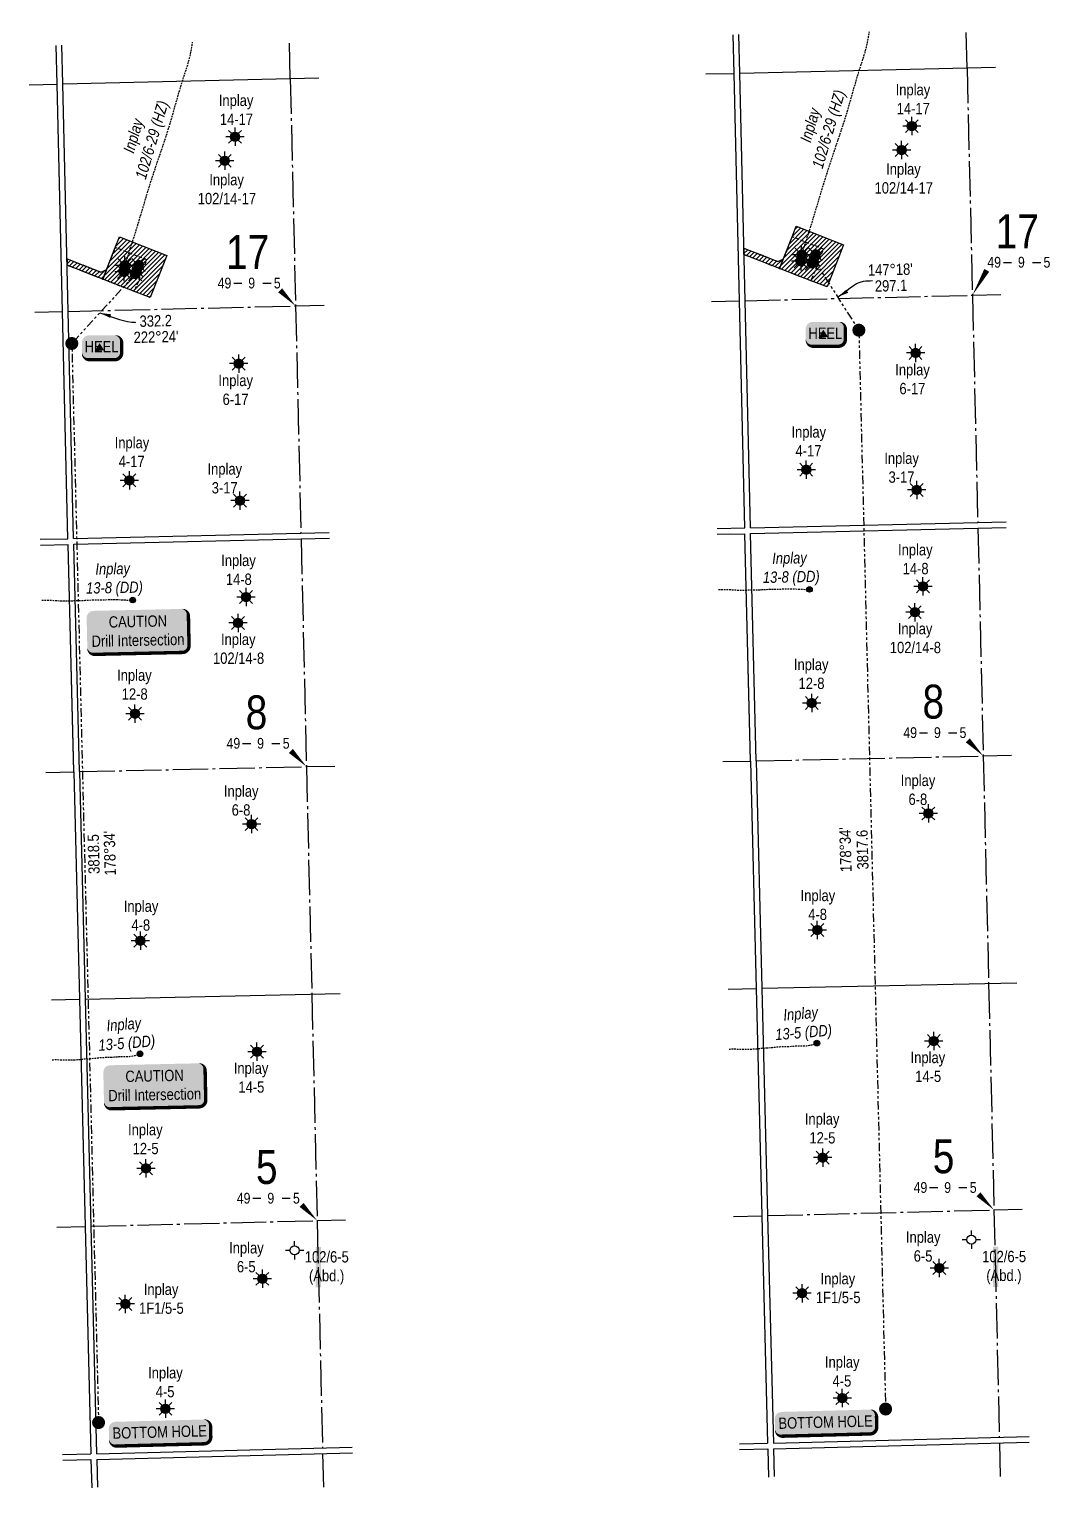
# Model space of a CAD drawing. Extents: x 606063 to 618175, y 5894688 to 5903993.
# Drawn here: x 606063 to 609672, y 5894688 to 5899846 of the extents above; entities that cross this region are included whole.
import ezdxf
from ezdxf.enums import TextEntityAlignment as Align

# ---------------------------------------------------------------- set-up
doc = ezdxf.new("R2010")
doc.units = 0
doc.header["$LTSCALE"] = 5
for name, pattern in [('DASHED1', [0.375, 0.25, -0.125]), ('foc-ACCESSROAD', [3.75, 2.5, -1.25]), ('foc-DOT', [1, 0.2, -0.8]), ('foc-DRILLPATH', [14.75, 6, -1.75, 1.75, -1.75, 1.75, -1.75]), ('foc-QUARTERLINE', [33, 25, -3, 2, -3])]:
    doc.linetypes.add(name, pattern=pattern)
for name, color, linetype in [('10', 1, 'Continuous'), ('9', 3, 'Continuous'), ('ABADATA-DRILL-T', 8, 'Continuous'), ('AS-UNDERLAY-H', 141, 'Continuous'), ('C-WS', 13, 'foc-ACCESSROAD'), ('C-WS-S', 13, 'Continuous'), ('CG-NOTES', 7, 'Continuous'), ('DETAIL-HZ-Existing', 8, 'foc-DOT'), ('DRILL-T', 8, 'Continuous'), ('L-BD', 7, 'Continuous'), ('L-MON', 1, 'Continuous'), ('L-QSEC', 8, 'foc-QUARTERLINE'), ('L-SEC', 7, 'Continuous'), ('L-SECLBL', 7, 'Continuous'), ('P-PDRILLPATH', 12, 'foc-DRILLPATH'), ('P-PROPOSED', 10, 'Continuous'), ('P-PROPOSED-EXISTING-H', 59, 'Continuous')]:
    doc.layers.add(name, color=color, linetype=linetype)
doc.styles.add('80', font='ARIALN.TTF', dxfattribs={"height": 10})
doc.styles.add('80CG', font='ARIALN.TTF', dxfattribs={"height": 10})
doc.styles.add('80L', font='ARIALN.TTF', dxfattribs={"height": 10})
doc.styles.add('SIMPLEX', font='ARIALN.TTF')
doc.dimstyles.new('Compass 5 000', dxfattribs={"dimscale": 5, "dimtxt": 9, "dimasz": 2, "dimexe": 0.2, "dimexo": 0.0625, "dimgap": 0.5, "dimtad": 0, "dimtih": 1, "dimtoh": 1, "dimzin": 0, "dimdsep": 46, "dimtxsty": '80CG', "dimcen": 0.1, "dimse1": 1, "dimse2": 1, "dimclrd": 256, "dimclrt": 256, "dimaunit": 1, "dimadec": 4, "dimazin": 0, "dimtfac": 0.06, "dimtofl": 0, "dimtmove": 0, "dimatfit": 1, "dimfxl": 0.2, "dimtolj": 1, "dimtzin": 0, "dimlwd": -1, "dimarcsym": 0})
pattern_1 = [(45, (236.231, 2269.365), (-7.854701318, 7.854701318), [])]

# ---------------------------------------------------------------- blocks, each defined once
blk = doc.blocks.new('L-SECLBL')
at = {"layer": '9', "color": 7}
for p, q in [((-5.1, -27.8), (-12.3, -27.8)), ((20.7, -27.8), (13.5, -27.8))]:
    blk.add_line(p, q, dxfattribs=at)
at = {"layer": '10', "color": 2, "style": 'SIMPLEX'}
blk.add_attdef('SEC', text='', height=30, dxfattribs=at).set_placement((0, 0), align=Align.MIDDLE)
at = {"layer": '10', "color": 5, "style": '80L'}
blk.add_attdef('TWP', text='', height=9.5, dxfattribs=at).set_placement((-14.4, -27.4), align=Align.MIDDLE_RIGHT)
blk.add_attdef('RGE', text='', height=9.5, dxfattribs=at).set_placement((3.6, -27.4), align=Align.MIDDLE_CENTER)
blk.add_attdef('MER', text='', height=9.5, dxfattribs=at).set_placement((23.2, -27.4), align=Align.MIDDLE_LEFT)
blk = doc.blocks.new('GAS')
h = blk.add_hatch(color=255)
h.dxf.hatch_style = 1
edge = h.paths.add_edge_path()
edge.add_arc((0, 0), 0.9, 0, 360)
for p, q in [((-0.81, 0), (-1.62, 0)), ((-0.57, 0.57), (-1.14, 1.14)), ((0, 0.81), (0, 1.62)), ((0.57, 0.57), (1.14, 1.14)), ((1.62, 0), (0.81, 0)), ((-0.57, -0.57), (-1.14, -1.14)), ((0, -0.81), (0, -1.62)), ((1.14, -1.14), (0.57, -0.57))]:
    blk.add_line(p, q)
blk.add_circle((0, 0), 0.8)
blk = doc.blocks.new('WC')
at = {"layer": 'L-MON'}
h = blk.add_hatch(color=255, dxfattribs=at)
h.dxf.hatch_style = 1
edge = h.paths.add_edge_path()
edge.add_arc((0, 0), 0.9, 0, 360)
at = {"layer": 'L-MON', "color": 240, "flags": 128}
for points in [[(-0.62, 0.5), (-1.23, 1.12)], [(0.52, 0.61), (1.13, 1.21)], [(-1.18, -1.18), (-0.56, -0.57)], [(1.16, -1.18), (0.56, -0.57)]]:
    blk.add_lwpolyline(points, dxfattribs=at)
at = {"layer": 'L-MON', "color": 240}
for radius in [0.8, 0.373]:
    blk.add_circle((0, 0), radius, dxfattribs=at)
blk = doc.blocks.new('plbh')
at = {"layer": 'L-MON'}
h = blk.add_hatch(color=255, dxfattribs=at)
h.dxf.hatch_style = 1
edge = h.paths.add_edge_path()
edge.add_arc((0, 0), 1.16, 0, 360)
h = blk.add_hatch(color=256, dxfattribs=at)
h.dxf.hatch_style = 1
h.paths.add_polyline_path([(-0.96, 0, 1), (0.96, 0, 1)])
h.paths.add_polyline_path([(0.91, 0, -1), (-0.91, 0, -1)], flags=16)
h.paths.add_polyline_path([(0.45, 0, -1), (-0.45, 0, -1)], flags=0)
h = blk.add_hatch(color=256, dxfattribs=at)
h.dxf.hatch_style = 1
h.paths.add_polyline_path([(-0.45, 0, 1), (0.45, 0, 1)])
h.paths.add_polyline_path([(0.4, 0, -1), (-0.4, 0, -1)], flags=16)
at = {"layer": 'L-MON', "color": 240}
for radius in [0.96, 0.91, 0.45, 0.4]:
    blk.add_circle((0, 0), radius, dxfattribs=at)
blk = doc.blocks.new('GABD')
for p, q in [((-0.81, 0), (-1.62, 0)), ((0, 0.81), (0, 1.62)), ((1.62, 0), (0.81, 0)), ((0, -0.81), (0, -1.62))]:
    blk.add_line(p, q)
blk.add_circle((0, 0), 0.8)
blk = doc.blocks.new('BH-Existing')
at = {"layer": 'ABADATA-DRILL-T'}
h = blk.add_hatch(color=256, dxfattribs=at)
h.dxf.hatch_style = 1
edge = h.paths.add_edge_path()
edge.add_arc((0, 0), 0.5, 0, 360)
blk.add_circle((0, 0), 0.5, dxfattribs=at)
blk = doc.blocks.new('*U601')
h = blk.add_hatch(color=255)
edge = h.paths.add_edge_path()
edge.add_line((-11.5, -11.5), (11.5, -11.5))
edge.add_arc((11.5, -5.5), 6, 270, 360)
edge.add_line((17.5, -5.5), (17.5, 4))
edge.add_arc((11.5, 4), 6, 0, 90)
edge.add_line((11.5, 10), (-11.5, 10))
edge.add_arc((-11.5, 4), 6, 90, 180)
edge.add_line((-17.5, 4), (-17.5, -5.5))
edge.add_arc((-11.5, -5.5), 6, 180, 270)
at = {"color": 14, "flags": 128}
blk.add_lwpolyline([(-11.5, -11.5, 3, 3, 0), (11.5, -11.5, 3, 3, 0.414214), (17.5, -5.5, 3, 3, 0), (17.5, 4, 3, 0, 0.414214), (11.5, 10, 0, 0, 0), (-11.5, 10, 0, 0, 0.414214), (-17.5, 4, 0, 0, 0), (-17.5, -5.5, 0, 3, 0.414214)], format="xyseb", close=True, dxfattribs=at)
blk.add_lwpolyline([(-6.4, -4.2, 0, 7.5, 0), (0, 0, 0, 0, 0)], format="xyseb", dxfattribs=at)
at = {"color": 14, "style": '80'}
blk.add_attdef('ENTER_TEXT_001', (-36, -5), '', height=10, dxfattribs=at)
blk = doc.blocks.new('*U571')
h = blk.add_hatch(color=255)
edge = h.paths.add_edge_path()
edge.add_line((-39, -11.5), (39, -11.5))
edge.add_arc((39, -5.5), 6, 270, 360)
edge.add_line((45, -5.5), (45, 4))
edge.add_arc((39, 4), 6, 0, 90)
edge.add_line((39, 10), (-39, 10))
edge.add_arc((-39, 4), 6, 90, 180)
edge.add_line((-45, 4), (-45, -5.5))
edge.add_arc((-39, -5.5), 6, 180, 270)
at = {"color": 14, "flags": 128}
blk.add_lwpolyline([(-39, -11.5, 3, 3, 0), (39, -11.5, 3, 3, 0.414214), (45, -5.5, 3, 3, 0), (45, 4, 3, 0, 0.414214), (39, 10, 0, 0, 0), (-39, 10, 0, 0, 0.414214), (-45, 4, 0, 0, 0), (-45, -5.5, 0, 3, 0.414214)], format="xyseb", close=True, dxfattribs=at)
blk.add_lwpolyline([(-20.9, -4.1, 0, 7.5, 0), (0, 0, 0, 0, 0)], format="xyseb", dxfattribs=at)
at = {"color": 14, "style": '80'}
blk.add_attdef('ENTER_TEXT_001', (-36, -5), '', height=10, dxfattribs=at)
blk = doc.blocks.new('*U615')
h = blk.add_hatch(color=50)
edge = h.paths.add_edge_path()
edge.add_line((-39, -20), (39, -20))
edge.add_arc((39, -14), 6, 270, 360)
edge.add_line((45, -14), (45, 12.5))
edge.add_arc((39, 12.5), 6, 0, 90)
edge.add_line((39, 18.5), (-39, 18.5))
edge.add_arc((-39, 12.5), 6, 90, 180)
edge.add_line((-45, 12.5), (-45, -14))
edge.add_arc((-39, -14), 6, 180, 270)
at = {"color": 240, "flags": 128}
blk.add_lwpolyline([(-39, -20, 3, 3, 0), (39, -20, 3, 3, 0.414214), (45, -14, 3, 3, 0), (45, 12.5, 3, 0, 0.414214), (39, 18.5, 0, 0, 0), (-39, 18.5, 0, 0, 0.414214), (-45, 12.5, 0, 0, 0), (-45, -14, 0, 3, 0.414214)], format="xyseb", close=True, dxfattribs=at)
at = {"color": 240, "style": '80'}
blk.add_attdef('ENTER_TEXT_001', (-26.8, -4.9), '', height=10, dxfattribs=at)

msp = doc.modelspace()

# ---------------------------------------------------------------- hatches: boundary and pattern name
at = {"layer": 'AS-UNDERLAY-H'}
h = msp.add_hatch(color=256, dxfattribs=at)
h.dxf.hatch_style = 1
h.paths.add_polyline_path([(607076.445, 5895539.461), (607094.381, 5895539.461), (607094.381, 5895396.808), (607076.445, 5895396.808)])
h = msp.add_hatch(color=256, dxfattribs=at)
h.dxf.hatch_style = 1
h.paths.add_polyline_path([(609471.29, 5895540.581), (609489.226, 5895540.581), (609489.226, 5895397.927), (609471.29, 5895397.927)])
at = {"layer": 'P-PROPOSED-EXISTING-H'}
h = msp.add_hatch(dxfattribs=at)
h.set_pattern_fill('ANSI31', color=256, scale=3.498654, style=0)
h.set_pattern_definition(pattern_1)
h.paths.add_polyline_path([(608716.587, 5898999.972), (608760.351, 5899111.657), (608774.922, 5899148.84), (608942.44, 5899083.198), (608884.105, 5898934.329), (608828.272, 5898956.208)])
h = msp.add_hatch(dxfattribs=at)
h.set_pattern_fill('ANSI31', color=256, scale=3.498654, style=0)
h.set_pattern_definition(pattern_1)
h.paths.add_polyline_path([(606323.64, 5898962.154), (606367.404, 5899073.839), (606381.975, 5899111.022), (606549.493, 5899045.379), (606491.158, 5898896.511), (606435.325, 5898918.389)])
h = msp.add_hatch(dxfattribs=at)
h.set_pattern_fill('ANSI31', color=256, scale=3.498654, style=0)
h.set_pattern_definition(pattern_1)
h.paths.add_polyline_path([(608590.375, 5899049.429), (608589.867, 5899071.101), (608709.92, 5899024.057), (608729.351, 5899032.547), (608716.587, 5898999.972)])
h = msp.add_hatch(dxfattribs=at)
h.set_pattern_fill('ANSI31', color=256, scale=3.498654, style=0)
h.set_pattern_definition(pattern_1)
h.paths.add_polyline_path([(606197.428, 5899011.61), (606196.92, 5899033.282), (606316.973, 5898986.238), (606336.404, 5898994.728), (606323.64, 5898962.154)])

# ---------------------------------------------------------------- linework, layer by layer
at = {"layer": 'C-WS', "flags": 128}
for points in [[(608590.375, 5899049.429), (608716.587, 5898999.972), (608828.272, 5898956.208), (608872.037, 5899067.893), (608760.351, 5899111.657), (608729.351, 5899032.547), (608709.92, 5899024.057), (608589.867, 5899071.101)], [(606197.428, 5899011.61), (606323.64, 5898962.154), (606435.325, 5898918.389), (606479.089, 5899030.074), (606367.404, 5899073.839), (606336.404, 5898994.728), (606316.973, 5898986.238), (606196.92, 5899033.282)]]:
    msp.add_lwpolyline(points, close=True, dxfattribs=at)
at = {"layer": 'DETAIL-HZ-Existing', "linetype": 'DASHED1', "ltscale": 5, "flags": 128}
for points in [[(608794.728, 5899047.28), (608794.728, 5899047.28), (608794.923, 5899047.465), (608795.168, 5899047.71), (608795.521, 5899047.979), (608795.827, 5899048.176), (608796.072, 5899048.382), (608796.406, 5899048.61), (608796.818, 5899048.98), (608796.802, 5899049.22), (608796.282, 5899049.208), (608795.801, 5899049.236), (608795.38, 5899049.306), (608794.966, 5899049.436), (608794.713, 5899049.57), (608794.548, 5899049.756), (608794.487, 5899049.835), (608794.394, 5899049.933), (608794.279, 5899050.17), (608794.191, 5899050.498), (608794.302, 5899051.291), (608794.572, 5899052.538), (608794.782, 5899053.803), (608794.962, 5899055.058), (608795.095, 5899056.171), (608795.16, 5899057.213), (608795.47, 5899058.511), (608796.023, 5899060.064), (608796.629, 5899061.489), (608797.297, 5899062.396), (608797.736, 5899062.446), (608797.782, 5899061.777), (608797.601, 5899060.962), (608797.408, 5899060.268), (608797.144, 5899059.581), (608796.873, 5899058.804), (608796.838, 5899058.603), (608796.831, 5899058.473), (608796.91, 5899058.505), (608797.105, 5899058.72), (608797.395, 5899059.157), (608797.758, 5899059.836), (608798.175, 5899060.816), (608798.645, 5899062.068), (608799.168, 5899063.621), (608799.774, 5899065.476), (608800.483, 5899067.623), (608801.295, 5899070.053), (608802.212, 5899072.716), (608803.264, 5899075.582), (608804.419, 5899078.71), (608805.638, 5899082.13), (608806.927, 5899085.962), (608808.217, 5899090.135), (608809.552, 5899094.568), (608810.894, 5899099.091), (608812.291, 5899103.856), (608813.772, 5899108.843), (608815.368, 5899114.022), (608817.129, 5899119.446), (608819.055, 5899125.103), (608821.086, 5899130.924), (608823.163, 5899136.935), (608825.235, 5899143.156), (608827.32, 5899149.658), (608829.346, 5899156.118), (608831.408, 5899162.769), (608833.543, 5899169.693), (608835.677, 5899176.675), (608837.817, 5899183.799), (608839.975, 5899191.042), (608842.187, 5899198.507), (608844.455, 5899206.144), (608846.799, 5899213.942), (608849.173, 5899221.741), (608851.567, 5899229.59), (608853.938, 5899237.509), (608856.268, 5899245.497), (608858.605, 5899253.595), (608860.951, 5899261.734), (608863.395, 5899269.945), (608865.928, 5899278.228), (608868.463, 5899286.421), (608871.093, 5899294.806), (608872.431, 5899299.119), (608876.882, 5899313.329), (608878.52, 5899318.46), (608881.255, 5899327.078), (608883.998, 5899335.776), (608886.788, 5899344.595), (608889.607, 5899353.455), (608892.456, 5899362.306), (608895.347, 5899371.107), (608898.296, 5899379.96), (608901.292, 5899388.924), (608904.298, 5899397.929), (608907.352, 5899406.994), (608910.36, 5899415.929), (608913.433, 5899425.025), (608913.508, 5899425.237), (608916.546, 5899434.162), (608922.714, 5899452.295), (608928.841, 5899470.496), (608934.916, 5899488.767), (608940.919, 5899507.095), (608946.789, 5899525.171), (608952.545, 5899543.414), (608957.995, 5899561.879), (608963.209, 5899580.169), (608968.404, 5899598.418), (608973.692, 5899616.97), (608978.921, 5899635.49), (608984.17, 5899654.021), (608989.491, 5899672.434), (608995.019, 5899690.581), (609000.771, 5899708.583), (609006.656, 5899726.829), (609012.591, 5899745.086), (609018.314, 5899763.468), (609023.442, 5899781.996), (609027.736, 5899800.714), (609031.138, 5899819.511), (609033.673, 5899837.641)], [(606401.78, 5899009.461), (606401.78, 5899009.461), (606401.976, 5899009.646), (606402.22, 5899009.892), (606402.574, 5899010.161), (606402.879, 5899010.358), (606403.125, 5899010.564), (606403.459, 5899010.792), (606403.87, 5899011.162), (606403.855, 5899011.401), (606403.335, 5899011.389), (606402.854, 5899011.418), (606402.432, 5899011.487), (606402.019, 5899011.618), (606401.766, 5899011.752), (606401.601, 5899011.938), (606401.539, 5899012.016), (606401.447, 5899012.114), (606401.331, 5899012.351), (606401.243, 5899012.679), (606401.354, 5899013.472), (606401.625, 5899014.719), (606401.835, 5899015.984), (606402.015, 5899017.239), (606402.148, 5899018.353), (606402.213, 5899019.395), (606402.522, 5899020.692), (606403.075, 5899022.246), (606403.681, 5899023.671), (606404.35, 5899024.577), (606404.789, 5899024.627), (606404.835, 5899023.958), (606404.654, 5899023.144), (606404.461, 5899022.449), (606404.197, 5899021.763), (606403.926, 5899020.986), (606403.89, 5899020.785), (606403.884, 5899020.655), (606403.963, 5899020.687), (606404.158, 5899020.901), (606404.447, 5899021.338), (606404.811, 5899022.017), (606405.228, 5899022.998), (606405.698, 5899024.249), (606406.221, 5899025.802), (606406.827, 5899027.657), (606407.536, 5899029.805), (606408.348, 5899032.235), (606409.265, 5899034.897), (606410.317, 5899037.763), (606411.472, 5899040.892), (606412.691, 5899044.312), (606413.979, 5899048.144), (606415.27, 5899052.316), (606416.604, 5899056.749), (606417.947, 5899061.273), (606419.343, 5899066.037), (606420.825, 5899071.024), (606422.421, 5899076.204), (606424.182, 5899081.627), (606426.107, 5899087.285), (606428.139, 5899093.105), (606430.216, 5899099.117), (606432.288, 5899105.338), (606434.373, 5899111.839), (606436.399, 5899118.3), (606438.461, 5899124.951), (606440.596, 5899131.874), (606442.729, 5899138.857), (606444.87, 5899145.98), (606447.027, 5899153.224), (606449.239, 5899160.689), (606451.508, 5899168.325), (606453.852, 5899176.124), (606456.226, 5899183.923), (606458.619, 5899191.772), (606460.991, 5899199.691), (606463.32, 5899207.679), (606465.657, 5899215.777), (606468.004, 5899223.915), (606470.448, 5899232.126), (606472.981, 5899240.409), (606475.516, 5899248.602), (606478.146, 5899256.987), (606479.483, 5899261.301), (606483.935, 5899275.511), (606485.573, 5899280.642), (606488.308, 5899289.259), (606491.051, 5899297.957), (606493.841, 5899306.777), (606496.66, 5899315.637), (606499.509, 5899324.487), (606502.399, 5899333.289), (606505.349, 5899342.142), (606508.345, 5899351.106), (606511.351, 5899360.11), (606514.405, 5899369.176), (606517.412, 5899378.11), (606520.486, 5899387.207), (606520.561, 5899387.418), (606523.598, 5899396.343), (606529.767, 5899414.476), (606535.893, 5899432.678), (606541.968, 5899450.948), (606547.972, 5899469.277), (606553.842, 5899487.352), (606559.597, 5899505.595), (606565.047, 5899524.061), (606570.262, 5899542.35), (606575.457, 5899560.6), (606580.745, 5899579.152), (606585.974, 5899597.672), (606591.223, 5899616.203), (606596.544, 5899634.615), (606602.072, 5899652.762), (606607.823, 5899670.765), (606613.709, 5899689.011), (606619.644, 5899707.268), (606625.366, 5899725.65), (606630.495, 5899744.178), (606634.789, 5899762.896), (606638.191, 5899781.692), (606640.726, 5899799.823)], [(608500.596, 5897864.318), (608507.355, 5897864.337), (608519.263, 5897864.58), (608530.706, 5897864.553), (608542.015, 5897863.912), (608553.246, 5897863.149), (608563.97, 5897862.705), (608574.438, 5897862.494), (608585.541, 5897862.489), (608597.302, 5897862.609), (608609.101, 5897862.76), (608620.5, 5897862.951), (608631.629, 5897863.137), (608642.565, 5897863.437), (608653.565, 5897863.989), (608664.902, 5897864.669), (608676.031, 5897865.255), (608686.854, 5897865.673), (608697.444, 5897865.825), (608707.685, 5897865.889), (608717.473, 5897866.082), (608726.841, 5897866.265), (608736.356, 5897866.602), (608746.032, 5897866.903), (608755.496, 5897866.838), (608764.474, 5897866.622), (608773.223, 5897866.34), (608782.034, 5897865.98), (608790.857, 5897865.55), (608799.579, 5897865.158), (608806.086, 5897864.913), (608808.058, 5897864.86), (608817.662, 5897864.828), (608822.06, 5897864.943)], [(606107.649, 5897826.499), (606114.408, 5897826.518), (606126.315, 5897826.762), (606137.759, 5897826.734), (606149.068, 5897826.094), (606160.299, 5897825.331), (606171.023, 5897824.886), (606181.491, 5897824.676), (606192.594, 5897824.67), (606204.354, 5897824.79), (606216.154, 5897824.941), (606227.553, 5897825.133), (606238.682, 5897825.318), (606249.618, 5897825.619), (606260.618, 5897826.171), (606271.955, 5897826.851), (606283.084, 5897827.436), (606293.907, 5897827.854), (606304.496, 5897828.007), (606314.738, 5897828.07), (606324.526, 5897828.264), (606333.894, 5897828.447), (606343.409, 5897828.784), (606353.085, 5897829.084), (606362.549, 5897829.02), (606371.527, 5897828.803), (606380.276, 5897828.522), (606389.087, 5897828.162), (606397.909, 5897827.732), (606406.631, 5897827.339), (606413.139, 5897827.094), (606415.111, 5897827.041), (606424.714, 5897827.01), (606429.113, 5897827.125)], [(608537.48, 5896238.742), (608537.48, 5896238.742), (608537.491, 5896238.722), (608537.543, 5896238.633), (608537.591, 5896238.684), (608537.77, 5896238.759), (608538.216, 5896238.909), (608540.491, 5896239.564), (608544.724, 5896240.355), (608550.613, 5896240.445), (608557.538, 5896239.91), (608564.599, 5896239.539), (608571.576, 5896239.335), (608578.641, 5896239.183), (608585.438, 5896238.995), (608592.775, 5896238.79), (608600.881, 5896238.633), (608609.511, 5896238.739), (608618.098, 5896239.374), (608626.426, 5896239.983), (608634.686, 5896240.52), (608642.678, 5896241.351), (608650.539, 5896242.228), (608658.569, 5896242.78), (608667.139, 5896243.295), (608675.582, 5896244.106), (608683.737, 5896244.841), (608691.735, 5896245.431), (608699.569, 5896246.178), (608707.444, 5896246.927), (608715.64, 5896247.612), (608724.163, 5896247.995), (608732.983, 5896248.116), (608741.431, 5896248.307), (608749.704, 5896248.695), (608757.69, 5896249.355), (608765.969, 5896249.913), (608773.901, 5896250.372), (608781.929, 5896250.954), (608789.635, 5896251.237), (608796.825, 5896251.309), (608803.818, 5896251.255), (608810.968, 5896251.376), (608816.92, 5896252.188), (608822.116, 5896253.272), (608826.927, 5896254.097), (608831.201, 5896254.849), (608835.121, 5896255.703), (608838.758, 5896256.72), (608841.972, 5896257.837), (608842.101, 5896257.89), (608844.717, 5896258.923), (608846.876, 5896259.845), (608848.113, 5896260.404)], [(606144.533, 5896200.923), (606144.533, 5896200.923), (606144.543, 5896200.904), (606144.595, 5896200.815), (606144.644, 5896200.866), (606144.823, 5896200.94), (606145.269, 5896201.091), (606147.544, 5896201.745), (606151.777, 5896202.537), (606157.666, 5896202.627), (606164.591, 5896202.092), (606171.652, 5896201.72), (606178.629, 5896201.516), (606185.694, 5896201.365), (606192.491, 5896201.177), (606199.828, 5896200.972), (606207.934, 5896200.815), (606216.564, 5896200.921), (606225.151, 5896201.556), (606233.479, 5896202.164), (606241.738, 5896202.701), (606249.731, 5896203.532), (606257.592, 5896204.41), (606265.621, 5896204.961), (606274.192, 5896205.476), (606282.635, 5896206.287), (606290.79, 5896207.022), (606298.788, 5896207.613), (606306.622, 5896208.36), (606314.497, 5896209.108), (606322.693, 5896209.794), (606331.216, 5896210.177), (606340.036, 5896210.297), (606348.483, 5896210.489), (606356.757, 5896210.876), (606364.743, 5896211.537), (606373.022, 5896212.094), (606380.954, 5896212.553), (606388.982, 5896213.135), (606396.687, 5896213.419), (606403.878, 5896213.49), (606410.871, 5896213.437), (606418.02, 5896213.557), (606423.973, 5896214.37), (606429.168, 5896215.454), (606433.98, 5896216.279), (606438.253, 5896217.031), (606442.174, 5896217.885), (606445.811, 5896218.902), (606449.025, 5896220.019), (606449.154, 5896220.072), (606451.77, 5896221.104), (606453.929, 5896222.026), (606455.166, 5896222.586)]]:
    msp.add_lwpolyline(points, dxfattribs=at)
at = {"layer": 'L-QSEC'}
for p, q in [((609379.153, 5899709.353), (609375.916, 5899845.834)), ((606986.206, 5899671.535), (606982.969, 5899808.016)), ((606082.804, 5898845.347), (606181.265, 5898847.636)), ((608475.751, 5898883.165), (608574.213, 5898885.454))]:
    msp.add_line(p, q, dxfattribs=at)
at = {"layer": 'L-QSEC', "flags": 128}
for points in [[(606986.206, 5899671.535), (607005.154, 5898867.203)], [(609379.153, 5899709.353), (609398.101, 5898905.021)], [(608594.237, 5898885.579), (609398.101, 5898905.021)], [(609398.101, 5898905.021), (609498.736, 5898907.455)], [(609398.101, 5898905.021), (609417.032, 5898101.442)], [(606201.289, 5898847.76), (607005.154, 5898867.203)], [(607005.154, 5898867.203), (607105.788, 5898869.637)], [(607005.154, 5898867.203), (607024.085, 5898063.623)], [(609417.506, 5898081.335), (609436.481, 5897275.846)], [(607024.558, 5898043.517), (607043.534, 5897238.027)], [(607043.534, 5897238.027), (607143.471, 5897240.217)], [(608515.438, 5897255.663), (608613.968, 5897257.822)], [(608634.072, 5897258.263), (609436.481, 5897275.846)], [(609436.481, 5897275.846), (609536.419, 5897278.036)], [(609436.481, 5897275.846), (609455.439, 5896471.132)], [(606122.491, 5897217.845), (606221.02, 5897220.004)], [(606241.125, 5897220.444), (607043.534, 5897238.027)], [(607043.534, 5897238.027), (607062.491, 5896433.313)], [(609455.439, 5896471.132), (609474.297, 5895670.596)], [(607062.491, 5896433.313), (607081.35, 5895632.778)], [(608553.825, 5895647.375), (608653.754, 5895649.896)], [(608673.86, 5895650.403), (609474.297, 5895670.596)], [(609474.297, 5895670.596), (609574.227, 5895673.117)], [(609474.297, 5895670.596), (609493.231, 5894866.873)], [(606160.877, 5895609.556), (606260.807, 5895612.077)], [(606280.913, 5895612.584), (607081.35, 5895632.778)], [(607081.35, 5895632.778), (607181.28, 5895635.299)], [(607081.35, 5895632.778), (607100.284, 5894829.055)], [(609493.705, 5894846.767), (609496.502, 5894728.031)], [(607100.758, 5894808.948), (607103.555, 5894690.213)]]:
    msp.add_lwpolyline(points, dxfattribs=at)
at = {"layer": 'L-SEC'}
for p, q in [((606200.297, 5898044.157), (606181.186, 5898847.274)), ((606220.401, 5898044.622), (606201.29, 5898847.752)), ((608593.244, 5898081.976), (608574.133, 5898885.092)), ((608613.348, 5898082.441), (608594.237, 5898885.571)), ((606220.404, 5898044.635), (607124.228, 5898065.99)), ((608613.352, 5898082.453), (609517.176, 5898103.808)), ((608613.83, 5898062.347), (609517.651, 5898083.702)), ((606221.011, 5897220.388), (606200.775, 5898024.054)), ((606221.02, 5897220.004), (606200.775, 5898024.054)), ((606241.114, 5897220.894), (606220.878, 5898024.56)), ((606241.125, 5897220.444), (606220.878, 5898024.56)), ((606220.883, 5898024.528), (607124.703, 5898045.883)), ((608613.958, 5897258.206), (608593.723, 5898061.872)), ((608613.968, 5897257.822), (608593.723, 5898061.872)), ((608634.061, 5897258.712), (608613.825, 5898062.378)), ((608634.072, 5897258.263), (608613.825, 5898062.378)), ((608613.968, 5897257.822), (608633.59, 5896453.751)), ((608634.071, 5897258.313), (608653.693, 5896454.242)), ((606221.02, 5897220.004), (606240.643, 5896415.933)), ((606241.124, 5897220.494), (606260.746, 5896416.423)), ((606240.635, 5896416.315), (606260.807, 5895612.077)), ((606260.74, 5896416.813), (606280.913, 5895612.584)), ((608633.582, 5896454.134), (608653.754, 5895649.896)), ((608653.688, 5896454.631), (608673.86, 5895650.403)), ((608653.754, 5895649.896), (608674.16, 5894845.693)), ((608673.86, 5895650.403), (608694.265, 5894846.213)), ((606260.807, 5895612.077), (606281.213, 5894807.875)), ((606280.913, 5895612.584), (606301.318, 5894808.395)), ((608694.265, 5894846.213), (609598.446, 5894869.594)), ((606301.318, 5894808.395), (607205.499, 5894831.776)), ((608574.232, 5894843.109), (608674.16, 5894845.693)), ((608574.742, 5894823.004), (608674.67, 5894825.588)), ((608674.67, 5894825.588), (608677.206, 5894725.658)), ((608694.775, 5894826.108), (609598.966, 5894849.489)), ((608694.775, 5894826.108), (608697.259, 5894728.212)), ((606181.285, 5894805.291), (606281.213, 5894807.875)), ((606181.795, 5894785.185), (606281.723, 5894787.769)), ((606281.723, 5894787.769), (606284.258, 5894687.84)), ((606301.828, 5894788.289), (607206.019, 5894811.67)), ((606301.828, 5894788.289), (606304.312, 5894690.393))]:
    msp.add_line(p, q, dxfattribs=at)
at = {"layer": 'L-SEC', "flags": 128}
for points in [[(608555.202, 5899689.628), (608551.944, 5899826.109)], [(608575.306, 5899690.108), (608572.048, 5899826.59)], [(606162.255, 5899651.81), (606158.997, 5899788.29)], [(606182.359, 5899652.29), (606179.1, 5899788.772)], [(606182.359, 5899652.291), (607086.976, 5899673.957)], [(608574.133, 5898885.092), (608555.202, 5899689.628)], [(608575.306, 5899690.11), (609479.923, 5899711.776)], [(608594.237, 5898885.565), (608575.306, 5899690.101)], [(606181.186, 5898847.274), (606162.255, 5899651.81)], [(606201.29, 5898847.747), (606182.359, 5899652.283)], [(608653.699, 5896454.176), (609555.378, 5896473.245)], [(606142.097, 5896413.848), (606240.644, 5896415.933)], [(606260.752, 5896416.358), (607162.43, 5896435.427)], [(608535.044, 5896451.667), (608633.591, 5896453.751)]]:
    msp.add_lwpolyline(points, dxfattribs=at)
at = {"layer": 'L-SEC'}
for points in [[(608456.14, 5899687.401), (608555.202, 5899689.628)], [(606063.192, 5899649.582), (606162.255, 5899651.81)], [(608495.344, 5898079.71), (608593.244, 5898081.976)], [(606102.396, 5898041.892), (606200.297, 5898044.157)], [(606102.887, 5898021.789), (606200.775, 5898024.054)], [(608495.834, 5898059.607), (608593.723, 5898061.872)]]:
    msp.add_lwpolyline(points, dxfattribs=at)
at = {"layer": 'L-SECLBL', "flags": 128}
for points in [[(609398.101, 5898905.021, 0, 19.992, 0), (609448.859, 5898993.114, 19.992, 19.992, 0)], [(607005.154, 5898867.203, 0, 19.992, 0), (606950.328, 5898922.51, 19.992, 19.992, 0)], [(607043.534, 5897238.027, 0, 19.992, 0), (606988.708, 5897293.334, 19.992, 19.992, 0)], [(609436.481, 5897275.846, 0, 19.992, 0), (609381.655, 5897331.153, 19.992, 19.992, 0)], [(607081.35, 5895632.778, 0, 19.992, 0), (607026.524, 5895688.085, 19.992, 19.992, 0)], [(609474.297, 5895670.596, 0, 19.992, 0), (609419.472, 5895725.903, 19.992, 19.992, 0)]]:
    msp.add_lwpolyline(points, format="xyseb", dxfattribs=at)
at = {"layer": 'P-PDRILLPATH', "flags": 128}
for points in [[(608836.278, 5899031.384), (608996.677, 5898781.437), (609091.189, 5894966.472)], [(606437.872, 5898979.606), (606213.989, 5898734.41), (606308.522, 5894918.575)]]:
    msp.add_lwpolyline(points, dxfattribs=at)
at = {"layer": 'P-PROPOSED'}
for points in [[(608716.587, 5898999.972), (608760.351, 5899111.657), (608774.922, 5899148.84), (608942.44, 5899083.198), (608884.105, 5898934.329), (608828.272, 5898956.208)], [(606323.64, 5898962.154), (606367.404, 5899073.839), (606381.975, 5899111.022), (606549.493, 5899045.379), (606491.158, 5898896.511), (606435.325, 5898918.389)], [(608590.375, 5899049.429), (608589.867, 5899071.101), (608709.92, 5899024.057), (608729.351, 5899032.547), (608716.587, 5898999.972)], [(606197.428, 5899011.61), (606196.92, 5899033.282), (606316.973, 5898986.238), (606336.404, 5898994.728), (606323.64, 5898962.154)]]:
    msp.add_lwpolyline(points, close=True, dxfattribs=at)

# ---------------------------------------------------------------- block references
ref = msp.add_blockref('*U615', (606447.372, 5897718.35), dxfattribs=dict(xscale=3.99846124, yscale=3.99846124, zscale=3.99846124, rotation=1.255316580218528))
ref.add_attrib('ENTER_TEXT_001', 'CAUTION', (606344.88, 5897729.408), dxfattribs={"color": 240, "height": 39.9846, "rotation": 1.255317, "style": '80'})
ref.add_attrib('ENTER_TEXT_002', 'Drill Intersection', (606284.278, 5897661.423), dxfattribs={"color": 240, "height": 39.98461, "rotation": 1.255317, "style": '80'})
ref = msp.add_blockref('*U615', (606506.376, 5896111.561), dxfattribs=dict(xscale=3.99846124, yscale=3.99846124, zscale=3.99846124, rotation=1.255316580218528))
ref.add_attrib('ENTER_TEXT_001', 'CAUTION', (606403.884, 5896122.619), dxfattribs={"color": 240, "height": 39.9846, "rotation": 1.255317, "style": '80'})
ref.add_attrib('ENTER_TEXT_002', 'Drill Intersection', (606343.282, 5896054.634), dxfattribs={"color": 240, "height": 39.98461, "rotation": 1.255317, "style": '80'})
at = {"layer": 'ABADATA-DRILL-T', "xscale": 19.99230620000004, "yscale": 19.99230620000004, "zscale": 19.99230620000004}
for p in [(608822.06, 5897864.943), (606429.113, 5897827.125), (608848.113, 5896260.404), (606455.166, 5896222.586)]:
    msp.add_blockref('BH-Existing', p, dxfattribs=at)
at = {"layer": 'C-WS-S', "xscale": 19.99230620000004, "yscale": 19.99230620000004, "zscale": 19.99230620000004}
for p in [(608790.856, 5899025.182, 936.41), (608793.967, 5899048.203), (606397.909, 5898987.364, 936.41), (606401.02, 5899010.385)]:
    msp.add_blockref('GAS', p, dxfattribs=at)
at = {"layer": 'CG-NOTES'}
ref = msp.add_blockref('*U601', (608878.989, 5898770.668), dxfattribs=dict(at, xscale=3.99846124000001, yscale=3.99846124000001, zscale=3.99846124000001))
ref.add_attrib('ENTER_TEXT_001', 'HEEL', (608818.276, 5898750.676), dxfattribs={"layer": '0', "color": 14, "height": 39.9846, "style": '80'})
ref = msp.add_blockref('*U601', (606320.113, 5898723.12), dxfattribs=dict(at, xscale=3.99846124000001, yscale=3.99846124000001, zscale=3.99846124000001))
ref.add_attrib('ENTER_TEXT_001', 'HEEL', (606259.4, 5898703.128), dxfattribs={"layer": '0', "color": 14, "height": 39.9846, "style": '80'})
ref = msp.add_blockref('*U571', (608879.481, 5894920.38), dxfattribs=dict(at, xscale=3.99846124000001, yscale=3.99846124000001, zscale=3.99846124000001, rotation=1.481273367882156))
ref.add_attrib('ENTER_TEXT_001', 'BOTTOM HOLE', (608712.875, 5894896.059), dxfattribs={"layer": '0', "color": 14, "height": 39.98461, "rotation": 1.481273, "style": '80'})
ref = msp.add_blockref('*U571', (606524.989, 5894885.426), dxfattribs=dict(at, xscale=3.99846124000001, yscale=3.99846124000001, zscale=3.99846124000001, rotation=1.481273367882156))
ref.add_attrib('ENTER_TEXT_001', 'BOTTOM HOLE', (606358.382, 5894861.106), dxfattribs={"layer": '0', "color": 14, "height": 39.98461, "rotation": 1.481273, "style": '80'})
at = {"layer": 'DRILL-T', "xscale": 19.99230620000004, "yscale": 19.99230620000004, "zscale": 19.99230620000004}
for name, p in [('GAS', (609183.889, 5899503.008)), ('GAS', (606790.942, 5899465.19)), ('GAS', (606754.846, 5899380.407)), ('GAS', (609147.793, 5899418.225)), ('GAS', (606804.077, 5898663.11)), ('GAS', (609197.024, 5898700.928)), ('GAS', (606417.495, 5898250.285)), ('GAS', (608810.442, 5898288.104)), ('GAS', (609201.3, 5898216.444)), ('GAS', (606808.352, 5898178.626)), ('GAS', (606830.027, 5897837.576)), ('GAS', (609222.974, 5897875.395)), ('GAS', (609194.636, 5897784.119)), ('GAS', (606801.688, 5897746.301)), ('GAS', (606437.284, 5897425.273)), ('GAS', (608830.231, 5897463.091)), ('GAS', (609242.234, 5897072.518)), ('GAS', (606849.286, 5897034.699)), ('GAS', (608849.488, 5896660.215)), ('GAS', (606456.541, 5896622.397)), ('GAS', (606868.659, 5896229.822)), ('GAS', (609261.606, 5896267.641)), ('GAS', (606475.911, 5895817.52)), ('GAS', (608868.859, 5895855.339)), ('GABD', (609394.27, 5895565.318)), ('GABD', (607001.323, 5895527.5)), ('GAS', (609280.859, 5895464.877)), ('GAS', (606887.912, 5895427.058)), ('GAS', (608795.969, 5895376.025)), ('GAS', (606403.021, 5895338.206)), ('GAS', (608937.972, 5895005.021)), ('GAS', (606545.025, 5894967.202))]:
    msp.add_blockref(name, p, dxfattribs=at)
at = {"layer": 'L-MON', "color": 5}
for p, xscale, yscale, zscale in [((608836.278, 5899031.384, 936.919), 19.99230620000004, 19.99230620000004, 19.99230620000004), ((608843.578, 5899049.999, 936.919), 19.99230620000004, 19.99230620000004, 19.99230620000004), ((606437.872, 5898979.606, 936.919), 19.99230620000004, 19.99230620000004, 19.99230620000004), ((606443.331, 5898993.566, 936.919), 19.99230620000004, 19.99230620000004, 19.99230620000004), ((606450.631, 5899012.181, 936.919), 19.99230620000004, 19.99230620000004, 19.99230620000004), ((608830.819, 5899017.424, 936.919), 19.99230620000002, 19.99230620000002, 19.99230620000002)]:
    msp.add_blockref('WC', p, dxfattribs=dict(at, xscale=xscale, yscale=yscale, zscale=zscale))
at = {"layer": 'L-MON', "xscale": 19.99230620000004, "yscale": 19.99230620000004, "zscale": 19.99230620000004}
for p in [(608996.677, 5898781.437), (606213.989, 5898734.41), (609091.189, 5894966.472), (606308.522, 5894918.575)]:
    msp.add_blockref('plbh', p, dxfattribs=at)
at = {"layer": 'L-SECLBL', "xscale": 3.998461240000005, "yscale": 3.998461240000005, "zscale": 3.998461240000005}
for p, values in [((609556.769, 5899131.297), {'SEC': '17', 'TWP': '49', 'RGE': '9', 'MER': '5'}), ((606835.458, 5899057.683), {'SEC': '17', 'TWP': '49', 'RGE': '9', 'MER': '5'}), ((609259.838, 5897467.959), {'SEC': '8', 'TWP': '49', 'RGE': '9', 'MER': '5'}), ((606866.891, 5897430.141), {'SEC': '8', 'TWP': '49', 'RGE': '9', 'MER': '5'}), ((609296.083, 5895859.445), {'SEC': '5', 'TWP': '49', 'RGE': '9', 'MER': '5'}), ((606903.136, 5895821.626), {'SEC': '5', 'TWP': '49', 'RGE': '9', 'MER': '5'})]:
    msp.add_blockref('L-SECLBL', p, dxfattribs=at).add_auto_attribs(values)

# ---------------------------------------------------------------- texts
at = {"layer": 'DRILL-T', "char_height": 39.98461, "attachment_point": 1, "style": '80L'}
for s, insert in [('\\pi-36.47067;Inplay\\P\\pi-32.76132;14-17', (606770.172, 5899614.028)), ('\\pi-36.47067;Inplay\\P\\pi-32.76132;14-17', (609163.119, 5899651.847)), ('\\pi-36.47067;Inplay\\P\\pi-77.34171;102/14-17', (609129.533, 5899371.341)), ('\\pi-36.47067;Inplay\\P\\pi-77.34171;102/14-17', (606736.586, 5899333.523)), ('\\pi-36.47067;Inplay\\P\\pi-21.66055;6-17', (609161.668, 5898661.537)), ('\\pi-36.47067;Inplay\\P\\pi-21.66055;6-17', (606768.72, 5898623.719)), ('\\pi-36.47067;Inplay\\P\\pi-22.21968;4-17', (608794.905, 5898441.664)), ('\\pi-36.47067;Inplay\\P\\pi-22.21968;4-17', (606401.957, 5898403.845)), ('\\pi-36.47067;Inplay\\P\\pi-21.56509;3-17', (609123.144, 5898348.66)), ('\\pi-36.47067;Inplay\\P\\pi-21.56509;3-17', (606730.196, 5898310.842)), ('\\pi-36.47067;Inplay\\P\\pi-20.07862;14-8', (609171.563, 5898025.114)), ('\\pi-36.47067;Inplay\\P\\pi-20.07862;14-8', (606778.616, 5897987.295)), ('\\pi-36.47067;Inplay\\P\\pi-64.65901;102/14-8', (606777.83, 5897708.206)), ('\\pi-36.47067;Inplay\\P\\pi-64.65901;102/14-8', (609170.777, 5897746.025)), ('\\pi-36.47067;Inplay\\P\\pi-20.07862;12-8', (608803.481, 5897619.326)), ('\\pi-36.47067;Inplay\\P\\pi-20.07862;12-8', (606410.534, 5897581.507)), ('\\pi-36.47067;Inplay\\P\\pi-8.97784;6-8', (609181.128, 5897209.327)), ('\\pi-36.47067;Inplay\\P\\pi-8.97784;6-8', (606788.181, 5897171.508)), ('\\pi-36.47067;Inplay\\P\\pi-9.53697;4-8', (608827.158, 5896802.42)), ('\\pi-36.47067;Inplay\\P\\pi-9.53697;4-8', (606434.211, 5896764.601)), ('\\pi-36.47067;Inplay\\P\\pi-20.16044;14-5', (609216.061, 5896229.612)), ('\\pi-36.47067;Inplay\\P\\pi-20.16044;14-5', (606823.113, 5896191.793)), ('\\pi-36.47067;Inplay\\P\\pi-20.16044;12-5', (608842.102, 5896012.155)), ('\\pi-36.47067;Inplay\\P\\pi-20.16044;12-5', (606449.154, 5895974.337)), ('\\pi-36.47067;Inplay\\P\\pi-9.05967;6-5', (609199.545, 5895594.37)), ('\\pi-36.47067;Inplay\\P\\pi-9.05967;6-5', (606806.598, 5895556.551)), ('\\pi-52.00358;102/6-5\\P\\pi-37.32982;(Abd.)', (607089.777, 5895524.66)), ('\\pi-52.00358;102/6-5\\P\\pi-37.32982;(Abd.)', (609484.622, 5895525.78)), ('\\pi-36.47067;Inplay\\P\\pi-53.25821;1F1/5-5', (608897.91, 5895447.611)), ('\\pi-36.47067;Inplay\\P\\pi-53.25821;1F1/5-5', (606504.963, 5895409.793)), ('\\pi-36.47067;Inplay\\P\\pi-9.6188;4-5', (608913.232, 5895152.539)), ('\\pi-36.47067;Inplay\\P\\pi-9.6188;4-5', (606520.285, 5895114.721))]:
    msp.add_mtext_dynamic_manual_height_columns(s, width=44.5305, gutter_width=50.019, heights=[0], dxfattribs=dict(at, insert=insert))
for s, width, gutter_width, insert, rotation in [('\\pi80.01914;{\\fArial Narrow|b0|i1|c0|p34;Inplay\\P\\pi3.59561;102/6-29 (HZ)}', 282.85595, 50, (608764.928, 5899376.686), 73.555893), ('\\pi80.01914;{\\fArial Narrow|b0|i1|c0|p34;Inplay\\P\\pi3.59561;102/6-29 (HZ)}', 282.85595, 50, (606371.98, 5899338.868), 73.555893), ('\\pi37.97529;{\\fArial Narrow|b0|i1|c0|p34;Inplay\\P\\pi3.59561;13-8 (DD)}', 198.76825, 50.019, (608651.79, 5897993.877), 1.120531), ('\\pi37.97529;{\\fArial Narrow|b0|i1|c0|p34;Inplay\\P\\pi3.59561;13-8 (DD)}', 198.76825, 50.019, (606258.843, 5897956.059), 1.120531), ('\\pi37.97529;{\\fArial Narrow|b0|i1|c0|p34;Inplay\\P\\pi3.59561;13-5 (DD)}', 198.76825, 50.019, (608690.224, 5896376.579), 4.72831), ('\\pi37.97529;{\\fArial Narrow|b0|i1|c0|p34;Inplay\\P\\pi3.59561;13-5 (DD)}', 198.76825, 50.019, (606297.277, 5896338.761), 4.72831)]:
    msp.add_mtext_dynamic_manual_height_columns(s, width=width, gutter_width=gutter_width, heights=[0], dxfattribs=dict(at, insert=insert, rotation=rotation))
at = {"layer": 'L-BD', "char_height": 39.98461, "attachment_point": 1, "style": '80L'}
for s, insert, width, rotation, line_spacing_factor in [("\\pi-56.08121;147°18' \\P\\pi-32.85686;297.1", (609084.166, 5899015.179), 39.15724, 1.38552, 0.855), ("\\pi23.12425;332.2\\P\\pi0.84088;222°24' ", (606429.883, 5898832.435), 156.62895, 1.38552, 0.849884), ("\\pi-48.60797;3818.5 \\P\\pi-56.08121;178°34'", (606271.584, 5896907.003), 39.15724, 91.4191, 0.855), ("\\pi-56.08121;178°34'\\P\\pi-48.47159;3817.6", (608929.754, 5896920.903), 39.15724, 91.4191, 0.9)]:
    msp.add_mtext(s, dxfattribs=dict(at, insert=insert, width=width, rotation=rotation, line_spacing_factor=line_spacing_factor))

# ---------------------------------------------------------------- leaders
at = {"layer": 'L-BD', "path_type": 1}
for points in [[(608921.547, 5898898.511), (609013.326, 5898954.959), (609044.367, 5898956.683)], [(606312.577, 5898842.383), (606425.805, 5898810.174), (606439.685, 5898809.065)]]:
    msp.add_leader(points, dimstyle='Compass 5 000', override={"dimasz": 8, "dimgap": 0.5, "dimtad": 0}, dxfattribs=at)

doc.saveas('drawing.dxf')
